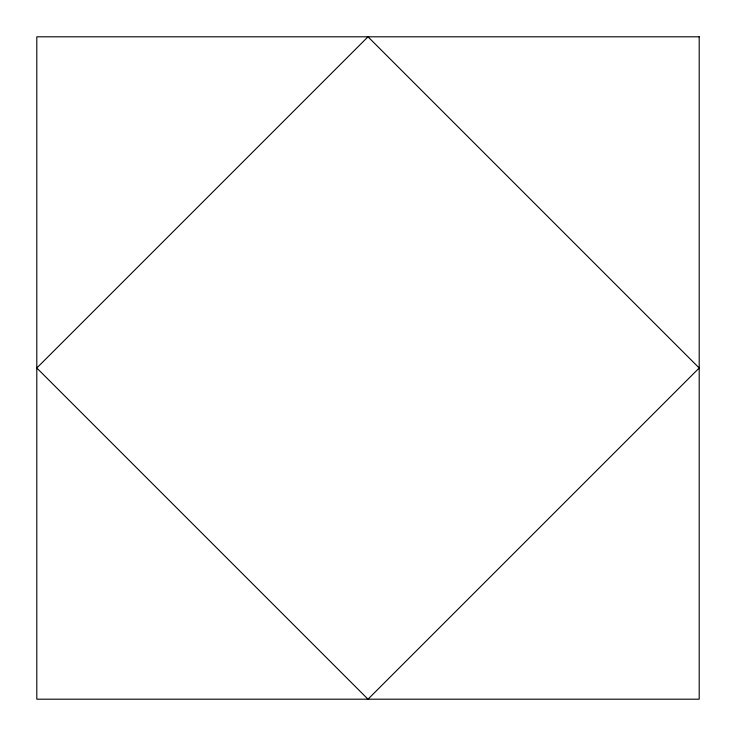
<?xml version="1.0" encoding="UTF-8"?>
<svg xmlns="http://www.w3.org/2000/svg" width="736" height="736" viewBox="0 0 736 736"><rect width="100%" height="100%" fill="white"/><g stroke="black" fill="none" stroke-linecap="round" stroke-linejoin="round"><path stroke-width="1.1" d="M368 36.8L36.8 368L368 699.2L699.2 368L368 36.8M699.2 36.8L36.8 36.8L36.8 699.2L699.2 699.2L699.2 36.8"/></g></svg>
